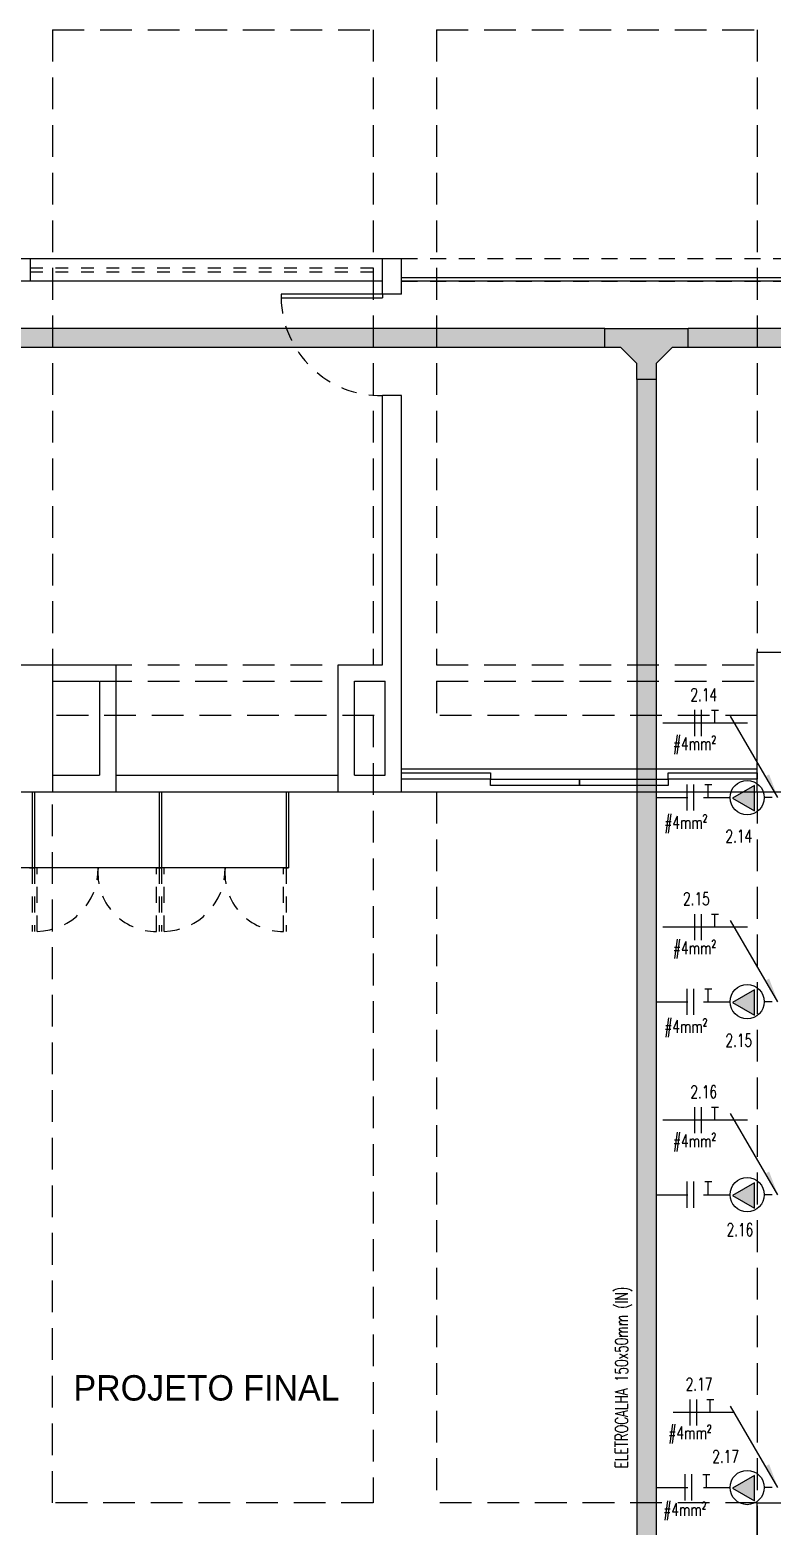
# Model space of a CAD drawing. Extents: x 17.6 to 65.2, y 116.5 to 153.5.
# Drawn here: x 27.52 to 33.36, y 124.99 to 136.77 of the extents above; entities that cross this region are included whole.
import ezdxf

# ---------------------------------------------------------------- set-up
doc = ezdxf.new("R2010")
doc.units = 0
doc.header["$MEASUREMENT"] = 0
doc.linetypes.add('DASHDOTX2', pattern=[2, 1, -0.5, 0, -0.5])
doc.linetypes.add('HIDDEN', pattern=[0.375, 0.25, -0.125])
doc.layers.get('0').update_dxf_attribs({"linetype": 'CONTINUOUS'})
for name, color, linetype in [('E-INDICAÇÃO', 9, 'CONTINUOUS'), ('INST_-_AR_CONDICIONADO', 1, 'CONTINUOUS'), ('INST_-_MATRIZ', 9, 'CONTINUOUS'), ('INST_-_PILAR', 6, 'CONTINUOUS')]:
    doc.layers.add(name, color=color, linetype=linetype)
doc.styles.add('CITYBLUEPRINT', font='cibt____.pfb')
doc.styles.add('ROMANS9', font='ROMANS9.SHX')
doc.styles.add('TICK-50', font='ROMANS.SHX', dxfattribs={"height": 0.1, "bigfont": 'alf.shx'})

# ---------------------------------------------------------------- blocks, each defined once
blk = doc.blocks.new('TÊ_HORIZONTAL_90_')
at = {"color": 3}
blk.add_lwpolyline([(-0.172, 0.27442), (0.27442, 0.27442), (0.27442, 0.172), (0.18842, 0.172), (0.10242, 0.086), (0.10242, 0), (0, 0), (0, 0.086), (-0.086, 0.172), (-0.172, 0.172), (-0.172, 0.27442), (0.27442, 0.27442)], dxfattribs=at)
blk = doc.blocks.new('A$C6A757802')
at = {"layer": 'E-INDICAÇÃO', "ltscale": 0.01}
blk.add_hatch(color=1, dxfattribs=at).paths.add_polyline_path([(0, 0), (0.193, 0.032), (0.193, 0)])
at = {"layer": 'E-INDICAÇÃO', "color": 1, "ltscale": 0.01}
blk.add_line((0, 0), (0.741, 0), dxfattribs=at)

msp = doc.modelspace()

# ---------------------------------------------------------------- hatches: boundary and pattern name
at = {"layer": 'INST_-_AR_CONDICIONADO', "ltscale": 0.5}
h = msp.add_hatch(color=253, dxfattribs=at)
h.paths.add_polyline_path([(45.794, 134.272), (45.794, 134.422), (32.698, 134.422), (32.698, 134.272), (35.64, 134.272), (35.64, 134.299, -0.414214), (35.592, 134.347, -1), (35.688, 134.347, -0.414214), (35.64, 134.299), (35.64, 134.272)])
h.paths.add_polyline_path([(46.196, 134.49), (46.196, 134.674), (46.046, 134.674), (46.046, 134.548), (45.92, 134.422), (45.794, 134.422), (45.794, 134.272), (45.978, 134.272)])
h = msp.add_hatch(color=253, dxfattribs=at)
h.paths.add_polyline_path([(32.698, 134.422), (32.044, 134.422), (32.044, 134.272), (32.17, 134.272), (32.296, 134.146), (32.296, 134.02), (32.446, 134.02), (32.446, 134.146), (32.572, 134.272), (32.698, 134.272)])
h.paths.add_polyline_path([(32.044, 134.422), (30.718, 134.422), (30.718, 134.272), (32.044, 134.272)])
h.paths.add_polyline_path([(30.718, 134.422), (30.218, 134.422), (30.218, 134.272), (30.718, 134.272)])
h.paths.add_polyline_path([(30.218, 134.422), (29.537, 134.422, 0.052939), (29.607, 134.272), (30.218, 134.272)])
h.paths.add_polyline_path([(29.537, 134.422), (27.693, 134.422), (27.693, 134.272), (29.607, 134.272, -0.052939)])
h.paths.add_polyline_path([(27.693, 134.422), (27.193, 134.422), (27.193, 134.272), (27.693, 134.272)])
h.paths.add_polyline_path([(27.193, 134.422), (24.668, 134.422), (24.668, 134.272), (27.193, 134.272)])
h.paths.add_polyline_path([(24.668, 134.422), (24.168, 134.422), (24.168, 134.272), (24.668, 134.272)])
h.paths.add_polyline_path([(24.168, 134.422), (21.693, 134.422), (21.693, 134.272), (24.168, 134.272)])
h.paths.add_polyline_path([(21.693, 134.422), (21.644, 134.422), (21.644, 134.272), (21.693, 134.272)])
msp.add_hatch(color=253, dxfattribs=at).paths.add_polyline_path([(32.446, 134.02), (32.296, 134.02), (32.296, 118.412), (32.446, 118.412)])
at = {"layer": 'INST_-_AR_CONDICIONADO'}
for points in [[(33.222, 130.623), (33.222, 130.823), (33.049, 130.723)], [(33.222, 129.015), (33.222, 129.215), (33.049, 129.115)], [(33.222, 127.495), (33.222, 127.695), (33.049, 127.595)], [(33.222, 125.19), (33.222, 125.39), (33.049, 125.29)]]:
    msp.add_hatch(color=3, dxfattribs=at).paths.add_polyline_path(points)

# ---------------------------------------------------------------- linework, layer by layer
at = {"layer": 'INST_-_AR_CONDICIONADO', "color": 3}
for p, q in [((32.044, 134.422), (21.644, 134.422)), ((45.794, 134.422), (32.698, 134.422)), ((32.044, 134.272), (21.644, 134.272)), ((45.794, 134.272), (32.698, 134.272)), ((32.296, 134.02), (32.296, 118.412)), ((32.446, 134.02), (32.446, 118.412)), ((32.751, 131.212), (32.751, 131.418)), ((32.803, 131.212), (32.803, 131.418)), ((32.882, 131.417), (32.937, 131.417)), ((32.909, 131.314), (32.909, 131.417)), ((32.691, 130.625), (32.691, 130.831)), ((32.743, 130.625), (32.743, 130.831)), ((32.83, 130.831), (32.885, 130.831)), ((32.857, 130.728), (32.857, 130.831)), ((33.36, 130.728), (33.3, 130.728)), ((33.36, 130.728), (33.3, 130.728)), ((32.751, 129.604), (32.751, 129.81)), ((32.803, 129.604), (32.803, 129.81)), ((32.882, 129.81), (32.937, 129.81)), ((32.909, 129.707), (32.909, 129.81)), ((32.691, 129.017), (32.691, 129.223)), ((32.743, 129.017), (32.743, 129.223)), ((32.83, 129.223), (32.885, 129.223)), ((32.857, 129.12), (32.857, 129.223)), ((33.36, 129.12), (33.3, 129.12)), ((33.36, 129.12), (33.3, 129.12)), ((32.751, 128.084), (32.751, 128.29)), ((32.803, 128.084), (32.803, 128.29)), ((32.882, 128.29), (32.937, 128.29)), ((32.909, 128.187), (32.909, 128.29)), ((32.691, 127.498), (32.691, 127.704)), ((32.743, 127.498), (32.743, 127.704)), ((32.83, 127.703), (32.885, 127.703)), ((32.857, 127.6), (32.857, 127.703)), ((33.36, 127.6), (33.3, 127.6)), ((33.36, 127.6), (33.3, 127.6)), ((32.715, 125.782), (32.715, 125.988)), ((32.767, 125.782), (32.767, 125.988)), ((32.846, 125.988), (32.901, 125.988)), ((32.873, 125.885), (32.873, 125.988)), ((32.676, 125.192), (32.676, 125.398)), ((32.728, 125.192), (32.728, 125.398)), ((32.815, 125.397), (32.87, 125.397)), ((32.843, 125.294), (32.843, 125.397)), ((33.36, 125.294), (33.3, 125.294)), ((33.36, 125.294), (33.3, 125.294))]:
    msp.add_line(p, q, dxfattribs=at)
at = {"layer": 'INST_-_AR_CONDICIONADO'}
for p, q in [((33.167, 131.314), (32.499, 131.314)), ((33.167, 129.707), (32.499, 129.707)), ((33.167, 128.187), (32.499, 128.187)), ((33.063, 125.885), (32.581, 125.885))]:
    msp.add_line(p, q, dxfattribs=at)
at = {"layer": 'INST_-_AR_CONDICIONADO', "color": 5, "linetype": 'HIDDEN'}
for p, q in [((32.446, 130.728), (33.029, 130.728)), ((32.446, 129.12), (33.029, 129.12)), ((32.446, 127.6), (33.029, 127.6)), ((32.446, 125.294), (33.029, 125.294))]:
    msp.add_line(p, q, dxfattribs=at)
at = {"layer": 'INST_-_AR_CONDICIONADO', "color": 3}
for points in [[(33.222, 130.623), (33.222, 130.823), (33.049, 130.723)], [(33.222, 129.015), (33.222, 129.215), (33.049, 129.115)], [(33.222, 127.495), (33.222, 127.695), (33.049, 127.595)], [(33.222, 125.19), (33.222, 125.39), (33.049, 125.29)]]:
    msp.add_lwpolyline(points, close=True, dxfattribs=at)
for centre in [(33.164, 130.728), (33.164, 129.12), (33.164, 127.6), (33.164, 125.294)]:
    msp.add_circle(centre, 0.135, dxfattribs=at)
at = {"layer": 'INST_-_MATRIZ', "linetype": 'HIDDEN'}
for p, q in [((27.693, 136.774), (27.693, 131.774)), ((27.693, 136.774), (30.218, 136.774)), ((30.218, 136.774), (30.218, 131.774)), ((30.718, 136.774), (33.243, 136.774)), ((30.718, 136.774), (30.718, 131.774)), ((33.243, 136.774), (33.243, 131.874)), ((27.693, 131.774), (30.218, 131.774)), ((30.718, 131.774), (33.243, 131.774)), ((27.693, 131.644), (29.943, 131.644)), ((30.073, 131.644), (30.313, 131.644)), ((30.718, 131.644), (30.718, 131.374)), ((30.718, 131.644), (33.243, 131.644)), ((30.226, 131.374), (27.693, 131.374)), ((30.218, 131.374), (30.218, 125.174)), ((33.243, 131.374), (30.718, 131.374)), ((27.693, 125.174), (27.693, 130.774)), ((30.718, 130.774), (30.718, 125.174)), ((33.243, 130.774), (33.243, 119.174)), ((30.218, 125.174), (27.693, 125.174)), ((33.243, 125.174), (30.718, 125.174))]:
    msp.add_line(p, q, dxfattribs=at)
at = {"layer": 'INST_-_MATRIZ'}
for p, q in [((21.533, 134.974), (30.443, 134.974)), ((27.518, 134.974), (27.518, 134.794)), ((30.293, 134.694), (30.293, 134.974)), ((30.443, 134.794), (30.443, 134.974)), ((30.293, 134.794), (21.533, 134.794)), ((30.293, 134.694), (29.493, 134.694)), ((29.493, 134.694), (29.493, 134.664)), ((30.443, 134.694), (30.293, 134.694)), ((30.293, 134.694), (30.293, 134.664)), ((30.443, 134.694), (30.443, 134.794)), ((29.493, 134.664), (30.293, 134.664)), ((30.293, 131.774), (30.293, 133.894)), ((30.443, 133.894), (30.293, 133.894)), ((30.443, 131.774), (30.443, 133.894)), ((27.693, 131.774), (28.193, 131.774)), ((28.193, 131.774), (28.193, 130.774)), ((29.943, 131.774), (30.293, 131.774)), ((29.943, 130.774), (29.943, 131.774)), ((30.443, 130.774), (30.443, 131.774)), ((27.693, 131.644), (28.063, 131.644)), ((28.063, 131.644), (28.063, 130.904)), ((30.073, 131.644), (30.313, 131.644)), ((30.073, 130.904), (30.073, 131.644)), ((30.313, 130.904), (30.313, 131.644)), ((30.443, 130.954), (33.243, 130.954)), ((27.693, 130.904), (28.063, 130.904)), ((28.193, 130.904), (29.943, 130.904)), ((30.073, 130.904), (30.313, 130.904)), ((21.533, 130.774), (29.553, 130.774)), ((27.533, 130.774), (27.533, 130.174)), ((27.553, 130.774), (27.553, 130.174)), ((27.693, 130.774), (28.193, 130.774)), ((28.193, 130.774), (29.943, 130.774)), ((28.533, 130.774), (28.533, 130.174)), ((28.553, 130.774), (28.553, 130.174)), ((29.533, 130.774), (29.533, 130.174)), ((29.553, 130.774), (29.553, 130.174)), ((29.943, 130.774), (30.443, 130.774)), ((30.443, 130.774), (33.243, 130.774)), ((29.553, 130.174), (21.533, 130.174))]:
    msp.add_line(p, q, dxfattribs=at)
at = {"layer": 'INST_-_MATRIZ', "linetype": 'HIDDEN', "ltscale": 0.5}
for p, q in [((30.443, 134.974), (36.018, 134.974)), ((30.443, 134.794), (36.018, 134.794)), ((27.513, 130.174), (27.553, 130.174)), ((27.533, 130.174), (27.533, 129.674)), ((27.553, 130.174), (27.553, 129.674)), ((27.573, 129.674), (27.573, 130.174)), ((28.513, 129.674), (28.513, 130.174)), ((28.513, 130.174), (28.553, 130.174)), ((28.533, 130.174), (28.533, 129.674)), ((28.553, 130.174), (28.553, 129.674)), ((28.573, 129.674), (28.573, 130.174)), ((29.513, 129.674), (29.513, 130.174)), ((29.513, 130.174), (29.553, 130.174)), ((29.533, 130.174), (29.533, 129.674))]:
    msp.add_line(p, q, dxfattribs=at)
at = {"layer": 'INST_-_MATRIZ', "linetype": 'DASHDOTX2', "ltscale": 0.05}
for p, q in [((27.518, 134.899), (30.293, 134.899)), ((27.518, 134.869), (30.293, 134.869))]:
    msp.add_line(p, q, dxfattribs=at)
at = {"layer": 'INST_-_MATRIZ'}
for points in [[(33.618, 134.794), (30.443, 134.794), (30.443, 134.824), (33.618, 134.824)], [(31.143, 130.874), (30.443, 130.874), (30.443, 130.924), (31.143, 130.924)], [(33.243, 130.874), (32.543, 130.874), (32.543, 130.924), (33.243, 130.924)], [(31.843, 130.824), (31.143, 130.824), (31.143, 130.874), (31.843, 130.874)], [(32.543, 130.824), (31.843, 130.824), (31.843, 130.874), (32.543, 130.874)]]:
    msp.add_lwpolyline(points, close=True, dxfattribs=at)
at = {"layer": 'INST_-_MATRIZ', "linetype": 'HIDDEN', "ltscale": 0.5}
for centre, radius, start, end in [((30.278, 134.679), 0.785, 181.0947, 271.0958), ((27.563, 130.164), 0.49, 271.1691, 1.1691), ((28.509, 130.132), 0.458, 174.7146, 270.5135), ((28.563, 130.164), 0.49, 271.1691, 1.1691), ((29.509, 130.132), 0.458, 174.7146, 270.5135)]:
    msp.add_arc(centre, radius, start, end, dxfattribs=at)
at = {"layer": 'INST_-_PILAR', "ltscale": 0.5}
for p, q in [((33.243, 131.874), (33.643, 131.874)), ((33.243, 130.774), (33.243, 131.874)), ((27.193, 131.774), (27.693, 131.774)), ((27.693, 131.774), (27.693, 130.774)), ((27.693, 131.774), (27.693, 130.774)), ((27.193, 130.774), (27.693, 130.774)), ((33.243, 130.774), (33.643, 130.774)), ((33.243, 125.174), (33.643, 125.174)), ((33.243, 124.774), (33.243, 125.174))]:
    msp.add_line(p, q, dxfattribs=at)

# ---------------------------------------------------------------- block references
at = {"layer": 'INST_-_AR_CONDICIONADO', "color": 3, "ltscale": 0.5, "xscale": 1.464557703573924, "yscale": 1.464557703573924, "zscale": 1.464557703573924}
msp.add_blockref('TÊ_HORIZONTAL_90_', (32.296, 134.02), dxfattribs=at)
at = {"layer": 'INST_-_AR_CONDICIONADO', "xscale": -1, "rotation": 300.2132661424519}
for p in [(33.406, 130.728), (33.406, 129.12), (33.406, 127.6), (33.406, 125.294)]:
    msp.add_blockref('A$C6A757802', p, dxfattribs=at)

# ---------------------------------------------------------------- texts
at = {"layer": 'INST_-_AR_CONDICIONADO', "color": 3, "style": 'TICK-50', "width": 0.7}
for s, p in [('2.14', (32.717, 131.488)), ('#4mm²', (32.58, 131.102)), ('#4mm²', (32.511, 130.482)), ('2.14', (32.993, 130.374)), ('2.15', (32.659, 129.881)), ('#4mm²', (32.58, 129.494)), ('#4mm²', (32.511, 128.875)), ('2.15', (32.993, 128.766)), ('2.16', (32.717, 128.36)), ('#4mm²', (32.58, 127.974)), ('2.16', (33.002, 127.275)), ('2.17', (32.68, 126.058)), ('#4mm²', (32.544, 125.675)), ('2.17', (32.889, 125.489)), ('#4mm²', (32.503, 125.07))]:
    msp.add_text(s, height=0.1, dxfattribs=at).set_placement(p)
at = {"layer": 'INST_-_AR_CONDICIONADO', "color": 3, "style": 'ROMANS9', "width": 0.7}
msp.add_text('ELETROCALHA 150x50mm (IN)', height=0.1, rotation=90, dxfattribs=at).set_placement((32.225, 125.446))
at = {"layer": 'INST_-_AR_CONDICIONADO', "color": 4, "style": 'CITYBLUEPRINT'}
msp.add_text('PROJETO FINAL', height=0.2, dxfattribs=at).set_placement((27.859, 125.979))

doc.saveas('drawing.dxf')
